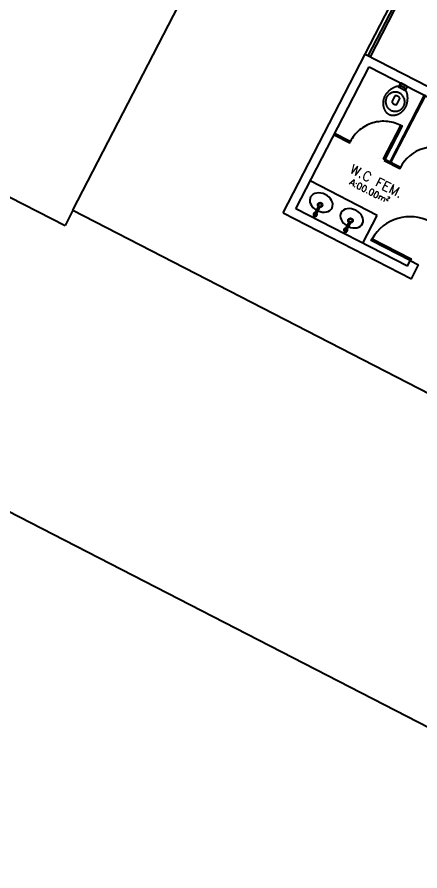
# Model space of a CAD drawing. Header units: millimetres. Extents: x 272118 to 273910, y 9581933 to 9583029.
# Drawn here: x 273262.01 to 273268.44, y 9582507.44 to 9582521.07 of the extents above; entities that cross this region are included whole.
import ezdxf

# ---------------------------------------------------------------- set-up
doc = ezdxf.new("R2010")
doc.units = ezdxf.units.MM
doc.header["$PDMODE"] = 35
doc.linetypes.add('HIDDEN', pattern=[9.525, 6.35, -3.175])
for name, color, linetype in [('ARQ-ALVENARIA', 4, 'Continuous'), ('ARQ-COTAS', 30, 'Continuous'), ('ARQ-ESQ-02', 2, 'Continuous'), ('ARQ-PENA-01', 1, 'Continuous'), ('ARQ-PENA-02', 2, 'Continuous'), ('ARQ-PENA-FINA-CINZA', 8, 'Continuous'), ('ARQ-PROJ-01', 1, 'HIDDEN'), ('ARQ-PÇ-HIDROSSAN', 7, 'Continuous'), ('ARQ-TEXTO2', 2, 'Continuous'), ('ARQ-TEXTO3', 3, 'Continuous')]:
    doc.layers.add(name, color=color, linetype=linetype)
doc.styles.add('ROMANS', font='romans.shx')
doc.styles.add('Romans_Anot', font='romans.shx')
doc.dimstyles.new('Escala 1-100', dxfattribs={"dimscale": 10, "dimtxt": 0.2, "dimasz": 0.15, "dimexe": 0.1, "dimexo": 0.2, "dimgap": 0.15, "dimtad": 1, "dimzin": 4, "dimdsep": 46, "dimtxsty": 'Romans_Anot', "dimblk": 'OBLIQUE', "dimcen": 0.25, "dimclrd": 256, "dimclre": 256, "dimclrt": 2, "dimaunit": 1, "dimadec": 3, "dimazin": 0, "dimtfac": 1, "dimtix": 1, "dimtmove": 2, "dimatfit": 3, "dimfxl": 0, "dimlwd": -1, "dimlwe": -1, "dimarcsym": 0})
doc.dimstyles.new('Escala 1-1000', dxfattribs={"dimscale": 15, "dimtxt": 0.2, "dimasz": 0.15, "dimexe": 0.1, "dimexo": 0.2, "dimgap": 0.15, "dimtad": 1, "dimzin": 4, "dimdsep": 46, "dimtxsty": 'Romans_Anot', "dimblk": 'OBLIQUE', "dimcen": 0.25, "dimse1": 1, "dimse2": 1, "dimsd1": 1, "dimsd2": 1, "dimclrd": 256, "dimclre": 256, "dimclrt": 2, "dimaunit": 1, "dimadec": 3, "dimazin": 0, "dimtfac": 1, "dimtix": 1, "dimtmove": 2, "dimatfit": 3, "dimfxl": 0, "dimlwd": -1, "dimlwe": -1, "dimarcsym": 0})

# ---------------------------------------------------------------- blocks, each defined once
blk = doc.blocks.new('*D37')
at = {"layer": 'Defpoints', "color": 0, "transparency": 16777216}
for p in [(273336.851, 9582539.395), (273336.851, 9582539.395), (273261.895, 9582473.2)]:
    blk.add_point(p, dxfattribs=at)
at = {"layer": 'ARQ-COTAS', "color": 2, "transparency": 16777216, "insert": (273296.891, 9582509.108), "char_height": 3, "attachment_point": 5, "rotation": 41.4483, "style": 'Romans_Anot'}
blk.add_mtext('100.00', dxfattribs=at)
blk = doc.blocks.new('_Oblique')
at = {"color": 0, "linetype": 'ByBlock', "lineweight": -2}
blk.add_line((-0.5, -0.5), (0.5, 0.5), dxfattribs=at)
blk = doc.blocks.new('*D40')
at = {"layer": 'ARQ-COTAS', "transparency": 16777216}
for p, q in [((273233.416, 9582530.62), (273231.827, 9582527.535)), ((273270.332, 9582508.822), (273232.285, 9582528.424)), ((273271.59, 9582511.262), (273269.874, 9582507.933))]:
    blk.add_line(p, q, dxfattribs=at)
at = {"layer": 'Defpoints', "color": 0, "transparency": 16777216}
for p in [(273234.332, 9582532.398), (273232.285, 9582528.424), (273272.506, 9582513.04)]:
    blk.add_point(p, dxfattribs=at)
at = {"layer": 'ARQ-COTAS', "transparency": 16777216, "xscale": 1.5, "yscale": 1.5, "zscale": 1.5}
for p, rotation in [((273232.285, 9582528.424), 152.7420631240828), ((273270.332, 9582508.822), 332.7420631240828)]:
    blk.add_blockref('_Oblique', p, dxfattribs=dict(at, rotation=rotation))
at = {"layer": 'ARQ-COTAS', "color": 2, "transparency": 16777216, "insert": (273252.454, 9582520.845), "char_height": 2, "attachment_point": 5, "rotation": 332.7421, "style": 'Romans_Anot'}
blk.add_mtext('42.80', dxfattribs=at)
blk = doc.blocks.new('*D42')
at = {"layer": 'ARQ-COTAS', "transparency": 16777216}
for p, q in [((273274.283, 9582512.124), (273277.71, 9582510.359)), ((273276.821, 9582510.817), (273258.375, 9582475.014)), ((273255.838, 9582476.321), (273259.264, 9582474.556))]:
    blk.add_line(p, q, dxfattribs=at)
at = {"layer": 'Defpoints', "color": 0, "transparency": 16777216}
for p in [(273272.506, 9582513.04), (273254.06, 9582477.237), (273258.375, 9582475.014)]:
    blk.add_point(p, dxfattribs=at)
at = {"layer": 'ARQ-COTAS', "transparency": 16777216, "xscale": 1.5, "yscale": 1.5, "zscale": 1.5}
for p, rotation in [((273276.821, 9582510.817), 62.74206312157573), ((273258.375, 9582475.014), 242.7420631215758)]:
    blk.add_blockref('_Oblique', p, dxfattribs=dict(at, rotation=rotation))
at = {"layer": 'ARQ-COTAS', "color": 2, "transparency": 16777216, "insert": (273265.375, 9582494.06), "char_height": 2, "attachment_point": 5, "rotation": 62.7421, "style": 'Romans_Anot'}
blk.add_mtext('40.28', dxfattribs=at)

msp = doc.modelspace()

# ---------------------------------------------------------------- linework, layer by layer
at = {"color": 8}
for p, q in [((273266.759, 9582517.925), (273266.815, 9582518.033)), ((273266.835, 9582518.022), (273266.779, 9582517.914)), ((273266.815, 9582518.033), (273266.815, 9582518.034)), ((273266.816, 9582518.035), (273266.816, 9582518.036)), ((273266.836, 9582518.024), (273266.835, 9582518.022)), ((273266.836, 9582518.025), (273266.836, 9582518.024)), ((273267.245, 9582517.675), (273267.3, 9582517.783)), ((273267.32, 9582517.772), (273267.265, 9582517.664)), ((273267.3, 9582517.783), (273267.301, 9582517.784)), ((273267.301, 9582517.785), (273267.302, 9582517.786)), ((273267.321, 9582517.773), (273267.32, 9582517.772)), ((273267.322, 9582517.775), (273267.321, 9582517.774))]:
    msp.add_line(p, q, dxfattribs=at)
for points in [[(273266.815, 9582518.034, 0), (273266.816, 9582518.036, 0), (273266.818, 9582518.037, 0), (273266.819, 9582518.038, 0), (273266.821, 9582518.039, 0), (273266.823, 9582518.04, 0), (273266.825, 9582518.04, 0), (273266.827, 9582518.04, 0), (273266.829, 9582518.04, 0), (273266.831, 9582518.039, 0), (273266.832, 9582518.038, 0), (273266.834, 9582518.036, 0), (273266.835, 9582518.035, 0), (273266.836, 9582518.033, 0), (273266.837, 9582518.031, 0), (273266.837, 9582518.029, 0), (273266.837, 9582518.027, 0), (273266.836, 9582518.025, 0), (273266.836, 9582518.024, 0)], [(273266.83, 9582518.038, 0), (273266.828, 9582518.038, 0), (273266.826, 9582518.039, 0), (273266.824, 9582518.039, 0), (273266.822, 9582518.039, 0), (273266.82, 9582518.038, 0), (273266.819, 9582518.037, 0), (273266.817, 9582518.036, 0), (273266.816, 9582518.034, 0), (273266.815, 9582518.033, 0)], [(273266.816, 9582518.036, 0), (273266.817, 9582518.037, 0), (273266.819, 9582518.039, 0), (273266.82, 9582518.04, 0), (273266.822, 9582518.041, 0), (273266.824, 9582518.042, 0), (273266.826, 9582518.042, 0), (273266.828, 9582518.042, 0), (273266.83, 9582518.041, 0), (273266.832, 9582518.041, 0), (273266.833, 9582518.04, 0), (273266.835, 9582518.038, 0), (273266.836, 9582518.037, 0), (273266.837, 9582518.035, 0), (273266.837, 9582518.033, 0), (273266.838, 9582518.031, 0), (273266.838, 9582518.029, 0), (273266.837, 9582518.027, 0), (273266.836, 9582518.025, 0)], [(273266.831, 9582518.039, 0), (273266.829, 9582518.04, 0), (273266.827, 9582518.04, 0), (273266.825, 9582518.04, 0), (273266.823, 9582518.04, 0), (273266.821, 9582518.039, 0), (273266.819, 9582518.038, 0), (273266.818, 9582518.037, 0), (273266.817, 9582518.036, 0)], [(273266.835, 9582518.022, 0), (273266.836, 9582518.024, 0), (273266.836, 9582518.026, 0), (273266.836, 9582518.028, 0), (273266.836, 9582518.03, 0), (273266.835, 9582518.032, 0), (273266.834, 9582518.034, 0), (273266.833, 9582518.035, 0), (273266.832, 9582518.037, 0), (273266.83, 9582518.038, 0)], [(273266.837, 9582518.026, 0), (273266.837, 9582518.028, 0), (273266.837, 9582518.03, 0), (273266.836, 9582518.032, 0), (273266.836, 9582518.034, 0), (273266.835, 9582518.035, 0), (273266.834, 9582518.037, 0), (273266.832, 9582518.038, 0), (273266.831, 9582518.039, 0)], [(273266.835, 9582518.022, 0), (273266.835, 9582518.022, 0)], [(273267.315, 9582517.787, 0), (273267.314, 9582517.788, 0), (273267.312, 9582517.789, 0), (273267.31, 9582517.789, 0), (273267.308, 9582517.788, 0), (273267.306, 9582517.788, 0), (273267.304, 9582517.787, 0), (273267.303, 9582517.786, 0), (273267.301, 9582517.784, 0), (273267.3, 9582517.783, 0)], [(273267.301, 9582517.784, 0), (273267.302, 9582517.786, 0), (273267.303, 9582517.787, 0), (273267.305, 9582517.788, 0), (273267.307, 9582517.789, 0), (273267.308, 9582517.79, 0), (273267.31, 9582517.79, 0), (273267.312, 9582517.79, 0), (273267.314, 9582517.79, 0), (273267.316, 9582517.789, 0), (273267.318, 9582517.788, 0), (273267.319, 9582517.786, 0), (273267.321, 9582517.785, 0), (273267.321, 9582517.783, 0), (273267.322, 9582517.781, 0), (273267.322, 9582517.779, 0), (273267.322, 9582517.777, 0), (273267.322, 9582517.775, 0), (273267.321, 9582517.773, 0)], [(273267.302, 9582517.786, 0), (273267.303, 9582517.787, 0), (273267.304, 9582517.789, 0), (273267.306, 9582517.79, 0), (273267.307, 9582517.791, 0), (273267.309, 9582517.791, 0), (273267.311, 9582517.792, 0), (273267.313, 9582517.792, 0), (273267.315, 9582517.791, 0), (273267.317, 9582517.791, 0), (273267.319, 9582517.789, 0), (273267.32, 9582517.788, 0), (273267.321, 9582517.787, 0), (273267.322, 9582517.785, 0), (273267.323, 9582517.783, 0), (273267.323, 9582517.781, 0), (273267.323, 9582517.779, 0), (273267.323, 9582517.777, 0), (273267.322, 9582517.775, 0)], [(273267.316, 9582517.789, 0), (273267.314, 9582517.79, 0), (273267.312, 9582517.79, 0), (273267.31, 9582517.79, 0), (273267.309, 9582517.79, 0), (273267.307, 9582517.789, 0), (273267.305, 9582517.788, 0), (273267.303, 9582517.787, 0), (273267.302, 9582517.786, 0)], [(273267.32, 9582517.772, 0), (273267.321, 9582517.774, 0), (273267.322, 9582517.776, 0), (273267.322, 9582517.778, 0), (273267.321, 9582517.78, 0), (273267.321, 9582517.782, 0), (273267.32, 9582517.784, 0), (273267.319, 9582517.785, 0), (273267.317, 9582517.786, 0), (273267.315, 9582517.787, 0)], [(273267.322, 9582517.776, 0), (273267.322, 9582517.778, 0), (273267.322, 9582517.78, 0), (273267.322, 9582517.782, 0), (273267.321, 9582517.784, 0), (273267.32, 9582517.785, 0), (273267.319, 9582517.787, 0), (273267.317, 9582517.788, 0), (273267.316, 9582517.789, 0)], [(273267.32, 9582517.772, 0), (273267.32, 9582517.772, 0)]]:
    msp.add_polyline3d(points, dxfattribs=at)
for centre, radius, start, end in [((273266.769, 9582517.919), 0.0297, 85.4304, 332.7421), ((273266.769, 9582517.919), 0.0286, 86.3494, 39.5142), ((273266.769, 9582517.919), 0.0114, 152.7421, 332.7421), ((273266.769, 9582517.919), 0.0297, 332.7421, 40.4192), ((273267.255, 9582517.669), 0.0297, 85.4304, 332.7421), ((273267.255, 9582517.669), 0.0286, 86.3494, 39.5142), ((273267.255, 9582517.669), 0.0114, 152.7421, 332.7421), ((273267.255, 9582517.669), 0.0297, 332.7421, 40.4192)]:
    msp.add_arc(centre, radius, start, end, dxfattribs=at)
at = {"layer": 'ARQ-ALVENARIA', "color": 8}
for p, q in [((273266.259, 9582517.946), (273267.564, 9582520.479)), ((273267.564, 9582520.479), (273272.009, 9582518.189)), ((273266.461, 9582518.01), (273267.629, 9582520.277)), ((273267.629, 9582520.277), (273269.407, 9582519.361)), ((273266.259, 9582517.946), (273268.303, 9582516.892)), ((273268.239, 9582517.094), (273266.461, 9582518.01)), ((273268.239, 9582517.094), (273268.284, 9582517.183)), ((273268.284, 9582517.183), (273268.418, 9582517.115)), ((273268.303, 9582516.892), (273268.418, 9582517.115))]:
    msp.add_line(p, q, dxfattribs=at)
at = {"layer": 'ARQ-ESQ-02', "color": 8}
for points in [[(273268.127, 9582521.37), (273267.646, 9582520.437), (273267.615, 9582520.453), (273268.096, 9582521.386)], [(273268.284, 9582517.183), (273267.662, 9582517.504), (273267.676, 9582517.531), (273268.298, 9582517.21)]]:
    msp.add_lwpolyline(points, close=True, dxfattribs=at)
at = {"layer": 'ARQ-PENA-01', "color": 8}
msp.add_line((273234.332, 9582532.398), (273262.779, 9582517.742), dxfattribs=at)
for points in [[(273267.959, 9582518.757), (273267.977, 9582518.748), (273268.526, 9582519.815), (273268.509, 9582519.824)], [(273267.879, 9582518.798), (273267.861, 9582518.807), (273268.136, 9582519.341), (273268.154, 9582519.332)], [(273267.07, 9582519.193), (273267.319, 9582519.064), (273267.328, 9582519.082), (273267.079, 9582519.21)], [(273267.87, 9582518.78), (273268.119, 9582518.652), (273268.128, 9582518.67), (273267.879, 9582518.798)]]:
    msp.add_lwpolyline(points, close=True, dxfattribs=at)
msp.add_arc((273268.661, 9582518.395), 0.6, 60.8318, 152.7421, dxfattribs=at)
at = {"layer": 'ARQ-PENA-02', "color": 8}
for q in [(273271.813, 9582535.276), (273272.506, 9582513.04)]:
    msp.add_line((273262.905, 9582517.986), q, dxfattribs=at)
at = {"layer": 'ARQ-PENA-FINA-CINZA', "color": 8}
msp.add_line((273267.564, 9582520.479), (273268.938, 9582523.146), dxfattribs=at)
at = {"layer": 'ARQ-PROJ-01', "color": 8, "ltscale": 0.7}
msp.add_line((273268.097, 9582519.957), (273268.208, 9582519.9), dxfattribs=at)
at = {"layer": 'ARQ-PROJ-01', "color": 8, "ltscale": 1.5}
msp.add_line((273262.905, 9582517.986), (273262.779, 9582517.742), dxfattribs=at)
at = {"layer": 'ARQ-PROJ-01', "color": 8, "ltscale": 0.7}
for points in [[(273268.078, 9582519.964, 0.059368), (273268.007, 9582519.936, 0.082654), (273267.921, 9582519.868, 0.104255), (273267.867, 9582519.783, 0.107708), (273267.852, 9582519.679, 0.088187), (273267.875, 9582519.588, 0.163426), (273267.942, 9582519.52, 0.163426), (273268.035, 9582519.505, 0.088187), (273268.123, 9582519.539, 0.107708), (273268.199, 9582519.612, 0.104255), (273268.237, 9582519.705, 0.082654), (273268.242, 9582519.815, 0.059368), (273268.224, 9582519.888, 0.207706), (273268.218, 9582519.895), (273268.214, 9582519.897), (273268.208, 9582519.9), (273268.234, 9582519.952, 0.402093), (273268.23, 9582519.967), (273268.23, 9582519.967), (273268.138, 9582520.015, 0.402093), (273268.123, 9582520.009), (273268.097, 9582519.957), (273268.091, 9582519.96), (273268.086, 9582519.963, 0.207706)], [(273268.115, 9582519.856, -0.268395), (273268.198, 9582519.725, -0.179674), (273268.167, 9582519.628, -0.170707), (273268.081, 9582519.571, -0.179561), (273267.975, 9582519.584, -0.179561), (273267.903, 9582519.663, -0.170707), (273267.899, 9582519.767, -0.179674), (273267.96, 9582519.848, -0.268395)], [(273268.001, 9582519.7, 0.183333), (273268.054, 9582519.673, 0.302776), (273268.077, 9582519.686), (273268.121, 9582519.771, 0.370787), (273268.042, 9582519.812), (273267.998, 9582519.727, 0.302776)]]:
    msp.add_lwpolyline(points, format="xyb", close=True, dxfattribs=at)
msp.add_lwpolyline([(273268.113, 9582519.949, 0.380199), (273268.124, 9582519.952), (273268.129, 9582519.962, 0.087349), (273268.13, 9582519.966, -0.172037), (273268.134, 9582519.974, -0.102747), (273268.136, 9582519.975, -0.167994), (273268.14, 9582519.974), (273268.196, 9582519.945), (273268.196, 9582519.945, -0.167994), (273268.199, 9582519.942, -0.102747), (273268.2, 9582519.94, -0.172037), (273268.196, 9582519.932, 0.087349), (273268.193, 9582519.929), (273268.188, 9582519.919, 0.380199), (273268.191, 9582519.909)], format="xyb", dxfattribs=at)
for centre, radius, start, end in [((273267.861, 9582518.807), 0.6, 60.8318, 152.7421), ((273268.284, 9582517.183), 0.701, 62.7421, 150.2332)]:
    msp.add_arc(centre, radius, start, end, dxfattribs=at)
at = {"layer": 'ARQ-PÇ-HIDROSSAN', "color": 8, "ltscale": 0.03}
for p, q in [((273267.756, 9582517.905), (273266.69, 9582518.455)), ((273267.527, 9582517.461), (273267.756, 9582517.905))]:
    msp.add_line(p, q, dxfattribs=at)
for centre, radius in [((273266.847, 9582518.072), 0.0384), ((273266.847, 9582518.072), 0.0274), ((273267.332, 9582517.822), 0.0384), ((273267.332, 9582517.822), 0.0274)]:
    msp.add_circle(centre, radius, dxfattribs=at)
for centre in [(273266.866, 9582518.11), (273267.352, 9582517.859)]:
    msp.add_ellipse(centre, major_axis=(0.171, -0.088), ratio=0.742857, start_param=4.775358, end_param=10.940424, dxfattribs=at)

# ---------------------------------------------------------------- texts
at = {"layer": 'ARQ-TEXTO2', "color": 8, "insert": (273267.394, 9582518.472), "char_height": 0.1, "width": 0.65338, "attachment_point": 1, "rotation": 332.7421, "style": 'ROMANS'}
msp.add_mtext('\\pi-0.04474;A:00.00m²', dxfattribs=at)
at = {"layer": 'ARQ-TEXTO3', "color": 8, "insert": (273267.748, 9582518.452), "char_height": 0.15, "width": 1.12177, "attachment_point": 5, "rotation": 332.7421, "style": 'ROMANS'}
msp.add_mtext('W.C FEM.', dxfattribs=at)

# ---------------------------------------------------------------- dimensions: what is measured, and where the dimension line sits
at = {"layer": 'ARQ-COTAS'}
dim = msp.add_aligned_dim(p1=(273261.895, 9582473.2), p2=(273336.851, 9582539.395), distance=0, dimstyle='Escala 1-1000', dxfattribs=at)
dim.commit()
dim.dimension.update_dxf_attribs({"geometry": '*D37', "text_midpoint": (273296.891, 9582509.108)})
for base, p2, angle, picture, middle in [((273232.285, 9582528.424), (273234.332, 9582532.398), 152.7421, '*D40', (273252.454, 9582520.845)), ((273258.375, 9582475.014), (273254.06, 9582477.237), 242.7421, '*D42', (273265.375, 9582494.06))]:
    dim = msp.add_linear_dim(base=base, p1=(273272.506, 9582513.04), p2=p2, angle=angle, dimstyle='Escala 1-100', dxfattribs=at)
    dim.commit()
    dim.dimension.update_dxf_attribs({"geometry": picture, "text_midpoint": middle})

doc.saveas('drawing.dxf')
